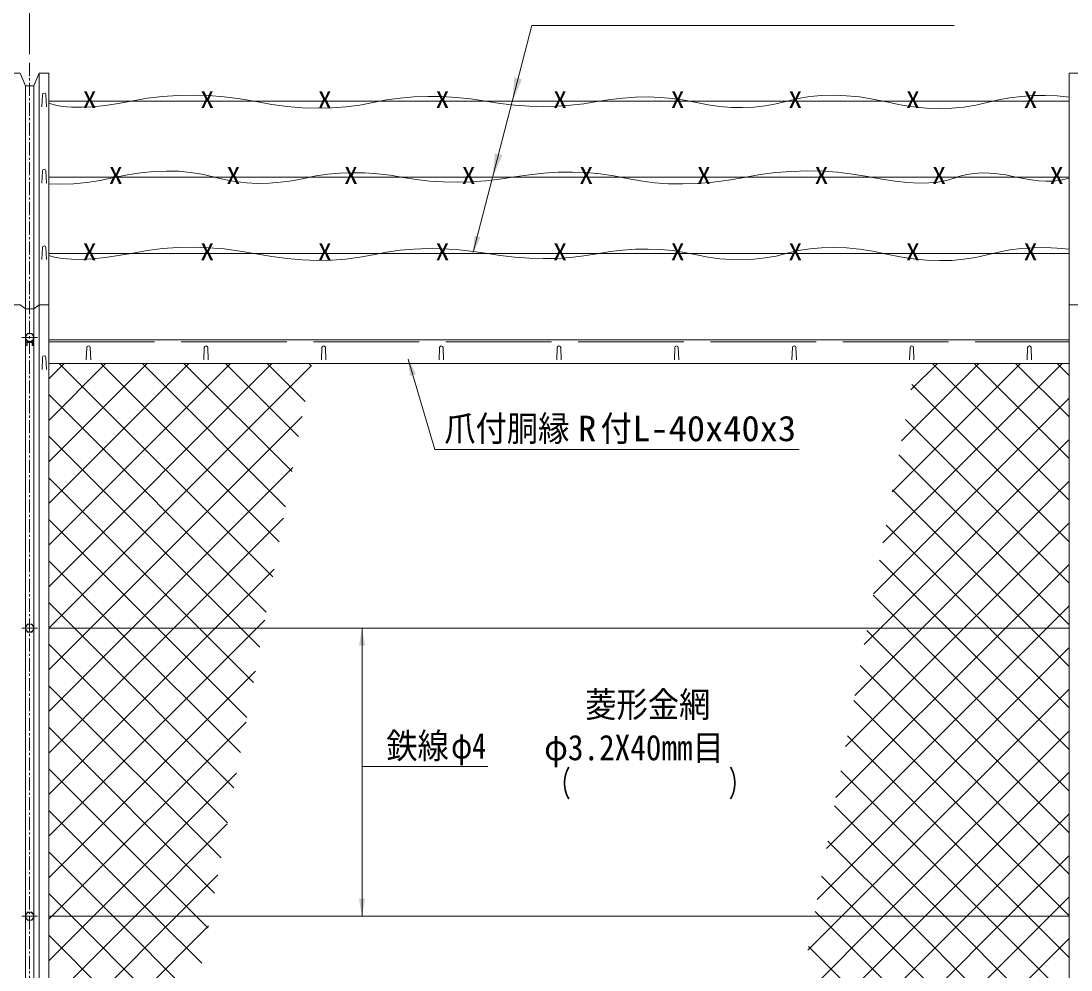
# Model space of a CAD drawing. Units: millimetres, scale not verified. Extents: x -4455 to 4455, y -3150 to 3150.
# Drawn here: x -3322 to -1537, y 65 to 1679 of the extents above; entities that cross this region are included whole.
import ezdxf
from ezdxf.enums import TextEntityAlignment as Align

# ---------------------------------------------------------------- set-up
doc = ezdxf.new("R2010")
doc.units = ezdxf.units.MM
doc.header["$LTSCALE"] = 30
for name, pattern in [('DASHED', [7.5, 6, -1.5]), ('USER1', [2, 1.25, -0.25, 0.25, -0.25]), ('USER4', [1.125, 0.75, -0.125, 0.125, -0.125])]:
    doc.linetypes.add(name, pattern=pattern)
for name, color, linetype, lineweight in [('0-2_6文字', 3, 'Continuous', 9), ('0-4_1部材', 3, 'Continuous', 18), ('0-5_8部品', 7, 'Continuous', 9), ('0-8_中心線', 1, 'USER1', 18), ('0-9_5寸法', 1, 'Continuous', 18), ('0-A_2網', 4, 'Continuous', 18)]:
    doc.layers.add(name, color=color, linetype=linetype, lineweight=lineweight)
doc.styles.add('ＭＳ ゴシック', font='')
doc.styles.get('ＭＳ ゴシック').set_extended_font_data('MS Gothic')

msp = doc.modelspace()

# ---------------------------------------------------------------- linework, layer by layer
at = {"layer": '0-2_6文字', "color": 1, "lineweight": 18}
for p, q in [((-2742.3, 646.57), (-2742.3, 156.57)), ((-2742.3, 411.01), (-2528.28, 411.01))]:
    msp.add_line(p, q, dxfattribs=at)
at = {"layer": '0-2_6文字', "color": 7}
for p, q in [((-2742.3, 577.08), (-2742.3, 644.57)), ((-2742.3, 402.19), (-2742.3, 158.57))]:
    msp.add_line(p, q, dxfattribs=at)
for points in [[(-1735.63, 1671.46), (-2453.4, 1671.46), (-2553.07, 1285.75)], [(-1998.95, 950.54), (-2618.32, 950.54), (-2663.67, 1103.79)]]:
    msp.add_lwpolyline(points, dxfattribs=at)
at = {"layer": '0-2_6文字', "color": 1}
for points in [[(-2470.24, 1579.63), (-2483.15, 1582.96), (-2486.7, 1542.57)], [(-2503.54, 1450.78), (-2516.45, 1454.11), (-2520, 1413.72)]]:
    msp.add_solid(points, dxfattribs=at)
at = {"layer": '0-2_6文字', "color": 7}
for points in [[(-2553.57, 1283.81), (-2551.11, 1314.16), (-2541.02, 1311.55)], [(-2664.24, 1105.7), (-2650.73, 1078.42), (-2660.72, 1075.46)], [(-2742.3, 646.57), (-2737.09, 616.57), (-2747.51, 616.57)], [(-2742.3, 156.57), (-2747.51, 186.57), (-2737.09, 186.57)]]:
    msp.add_solid(points, dxfattribs=at)
at = {"layer": '0-4_1部材'}
for p, q in [((-3291.46, 1590.28), (-3291.46, -618.43)), ((-3314.46, 1568.57), (-3314.46, -618.43)), ((-3300.46, 1568.57), (-3300.46, -618.43)), ((-3286.48, 1533.01), (-3285.73, 1553.51)), ((-3278.98, 1533.01), (-3279.73, 1553.51)), ((-3286.48, 1403.1), (-3285.73, 1423.6)), ((-3278.98, 1403.1), (-3279.73, 1423.6)), ((-3286.48, 1273.2), (-3285.73, 1293.7)), ((-3278.98, 1273.2), (-3279.73, 1293.7)), ((-3211.21, 1103.07), (-3210.46, 1123.57)), ((-3203.71, 1103.07), (-3204.46, 1123.57)), ((-3011.21, 1103.07), (-3010.46, 1123.57)), ((-3003.71, 1103.07), (-3004.46, 1123.57)), ((-2811.21, 1103.07), (-2810.46, 1123.57)), ((-2803.71, 1103.07), (-2804.46, 1123.57)), ((-2611.21, 1103.07), (-2610.46, 1123.57)), ((-2603.71, 1103.07), (-2604.46, 1123.57)), ((-2411.21, 1103.07), (-2410.46, 1123.57)), ((-2403.71, 1103.07), (-2404.46, 1123.57)), ((-2211.21, 1103.07), (-2210.46, 1123.57)), ((-2203.71, 1103.07), (-2204.46, 1123.57)), ((-2011.21, 1103.07), (-2010.46, 1123.57)), ((-2003.71, 1103.07), (-2004.46, 1123.57)), ((-1811.21, 1103.07), (-1810.46, 1123.57)), ((-1803.71, 1103.07), (-1804.46, 1123.57)), ((-1611.21, 1103.07), (-1610.46, 1123.57)), ((-1603.71, 1103.07), (-1604.46, 1123.57))]:
    msp.add_line(p, q, dxfattribs=at)
at = {"layer": '0-4_1部材', "color": 7, "lineweight": 9}
for p, q in [((-3291.46, 1590.28), (-3274.96, 1590.28)), ((-3274.96, 1590.28), (-3274.96, -618.43)), ((-1539.96, 1590.28), (-1539.96, -618.43)), ((-3300.46, 1189.33), (-3291.46, 1196.57)), ((-3291.46, 1196.57), (-3274.96, 1196.57)), ((-3314.46, 1189.33), (-3300.46, 1189.33)), ((-3274.96, 1136.57), (-1539.96, 1136.57)), ((-3274.96, 1096.57), (-1539.96, 1096.57)), ((-3274.96, 646.57), (-1539.96, 646.57)), ((-3274.96, 156.57), (-1539.96, 156.57))]:
    msp.add_line(p, q, dxfattribs=at)
at = {"layer": '0-4_1部材', "color": 1}
for p, q in [((-3274.96, 1542.57), (-1539.96, 1542.57)), ((-1560.5, 1551.73), (-1539.96, 1549.78)), ((-3274.96, 1413.72), (-1539.96, 1413.72)), ((-1560.5, 1292.97), (-1539.96, 1291.02)), ((-3274.96, 1283.81), (-1539.96, 1283.81))]:
    msp.add_line(p, q, dxfattribs=at)
at = {"layer": '0-4_1部材', "color": 1, "linetype": 'DASHED'}
msp.add_line((-3274.96, 1133.57), (-1539.96, 1133.57), dxfattribs=at)
at = {"layer": '0-4_1部材', "color": 7, "lineweight": 9}
for points in [[(-3314.46, 1568.78), (-3323.46, 1590.28), (-3339.96, 1590.28)], [(-3314.46, 1568.78), (-3300.46, 1568.78), (-3291.46, 1590.28)], [(-1514.46, 1568.78), (-1523.46, 1590.28), (-1539.96, 1590.28)], [(-3314.46, 1189.33), (-3323.46, 1196.57), (-3339.96, 1196.57)], [(-1514.46, 1189.33), (-1523.46, 1196.57), (-1539.96, 1196.57)]]:
    msp.add_lwpolyline(points, dxfattribs=at)
at = {"layer": '0-4_1部材', "color": 1}
for points in [[(-3274.96, 1539.29), (-3265.72, 1536.45), (-3251.92, 1533.93), (-3236.37, 1532.57), (-3219.06, 1532.38), (-3199.99, 1533.35), (-3179.17, 1535.49), (-3156.6, 1538.8), (-3132.26, 1543.28), (-3106.93, 1547.68), (-3081.35, 1550.78), (-3055.51, 1552.58), (-3029.43, 1553.06), (-3003.1, 1552.24), (-2976.52, 1550.12), (-2949.69, 1546.68), (-2922.62, 1541.94), (-2895.7, 1537.2), (-2869.36, 1533.75), (-2843.6, 1531.61), (-2818.41, 1530.76), (-2793.79, 1531.21), (-2769.75, 1532.95), (-2746.29, 1536), (-2723.4, 1540.35), (-2700.63, 1544.75), (-2677.54, 1547.99), (-2654.13, 1550.05), (-2630.39, 1550.93), (-2606.33, 1550.64), (-2581.94, 1549.18), (-2557.22, 1546.55), (-2532.18, 1542.74), (-2507.17, 1538.88), (-2482.53, 1536.1), (-2458.26, 1534.39), (-2434.37, 1533.75), (-2410.86, 1534.19), (-2387.72, 1535.7), (-2364.95, 1538.29)], [(-2364.95, 1538.29), (-2342.56, 1541.94), (-2320.5, 1545.59), (-2298.71, 1548.14), (-2277.2, 1549.58), (-2255.96, 1549.93), (-2234.99, 1549.18), (-2214.3, 1547.34), (-2193.89, 1544.39), (-2173.75, 1540.35), (-2153.84, 1536.36), (-2134.1, 1533.6), (-2114.53, 1532.07), (-2095.14, 1531.76), (-2075.93, 1532.67), (-2056.89, 1534.8), (-2038.03, 1538.16), (-2019.34, 1542.74), (-2000.42, 1547.27), (-1980.88, 1550.46), (-1960.72, 1552.31), (-1939.93, 1552.83), (-1918.52, 1552.01), (-1896.48, 1549.86), (-1873.81, 1546.37), (-1850.52, 1541.54), (-1827.2, 1536.72), (-1804.42, 1533.23), (-1782.19, 1531.08), (-1760.51, 1530.26), (-1739.39, 1530.78), (-1718.81, 1532.63), (-1698.78, 1535.82), (-1679.31, 1540.35), (-1660.01, 1544.99), (-1640.5, 1548.53), (-1620.8, 1550.98), (-1600.9, 1552.33), (-1580.8, 1552.58), (-1560.5, 1551.73)], [(-3118.45, 1421.01), (-3141.12, 1417.52), (-3164.41, 1412.69), (-3187.73, 1407.87), (-3210.51, 1404.38), (-3232.74, 1402.22), (-3254.41, 1401.41), (-3274.96, 1401.91)], [(-2268.64, 1407.15), (-2291.53, 1411.49), (-2314.29, 1415.9), (-2337.38, 1419.13), (-2360.8, 1421.19), (-2384.54, 1422.08), (-2408.6, 1421.79), (-2432.99, 1420.33), (-2457.71, 1417.7), (-2482.75, 1413.89), (-2507.76, 1410.03), (-2532.4, 1407.25), (-2556.67, 1405.54), (-2580.55, 1404.9), (-2604.07, 1405.34), (-2627.21, 1406.85), (-2649.97, 1409.43), (-2672.36, 1413.09), (-2694.43, 1416.74), (-2716.22, 1419.28), (-2737.73, 1420.73), (-2758.97, 1421.08), (-2779.93, 1420.33), (-2800.62, 1418.48), (-2821.04, 1415.54), (-2841.18, 1411.49), (-2861.09, 1407.51), (-2880.83, 1404.75), (-2900.39, 1403.22), (-2919.78, 1402.9), (-2939, 1403.82), (-2958.04, 1405.95), (-2976.9, 1409.31), (-2995.59, 1413.89), (-3014.5, 1418.42), (-3034.04, 1421.6), (-3054.21, 1423.46), (-3075, 1423.98), (-3096.41, 1423.16), (-3118.45, 1421.01)], [(-1539.96, 1411.97), (-1548.73, 1409.4), (-1558.12, 1407.7), (-1568.38, 1406.81), (-1579.5, 1406.71), (-1591.47, 1407.42), (-1604.31, 1408.93), (-1618.01, 1411.24), (-1632.56, 1414.35), (-1647.31, 1417.37), (-1661.58, 1419.43), (-1675.37, 1420.5), (-1688.69, 1420.61), (-1701.52, 1419.74), (-1713.88, 1417.9), (-1725.76, 1415.08), (-1737.17, 1411.29), (-1749.21, 1407.6), (-1763.01, 1405.07), (-1778.56, 1403.72), (-1795.87, 1403.52), (-1814.93, 1404.5), (-1835.75, 1406.64), (-1858.33, 1409.95), (-1882.66, 1414.43), (-1908, 1418.83), (-1933.58, 1421.93), (-1959.41, 1423.72), (-1985.5, 1424.21), (-2011.83, 1423.39), (-2038.41, 1421.26), (-2065.23, 1417.83), (-2092.31, 1413.09), (-2119.23, 1408.35), (-2145.57, 1404.9), (-2171.33, 1402.75), (-2196.52, 1401.91), (-2221.14, 1402.35), (-2245.18, 1404.1), (-2268.64, 1407.15)], [(-3274.96, 1280.53), (-3265.72, 1277.7), (-3251.92, 1275.17), (-3236.37, 1273.81), (-3219.06, 1273.62), (-3199.99, 1274.6), (-3179.17, 1276.74), (-3156.6, 1280.05), (-3132.26, 1284.52), (-3106.93, 1288.93), (-3081.35, 1292.03), (-3055.51, 1293.82), (-3029.43, 1294.31), (-3003.1, 1293.49), (-2976.52, 1291.36), (-2949.69, 1287.93), (-2922.62, 1283.19), (-2895.7, 1278.44), (-2869.36, 1275), (-2843.6, 1272.85), (-2818.41, 1272), (-2793.79, 1272.45), (-2769.75, 1274.2), (-2746.29, 1277.24), (-2723.4, 1281.59), (-2700.63, 1286), (-2677.54, 1289.23), (-2654.13, 1291.29), (-2630.39, 1292.18), (-2606.33, 1291.89), (-2581.94, 1290.43), (-2557.22, 1287.79), (-2532.18, 1283.99), (-2507.17, 1280.13), (-2482.53, 1277.34), (-2458.26, 1275.63), (-2434.37, 1275), (-2410.86, 1275.43), (-2387.72, 1276.95), (-2364.95, 1279.53)], [(-2364.95, 1279.53), (-2342.56, 1283.19), (-2320.5, 1286.83), (-2298.71, 1289.38), (-2277.2, 1290.83), (-2255.96, 1291.18), (-2234.99, 1290.43), (-2214.3, 1288.58), (-2193.89, 1285.63), (-2173.75, 1281.59), (-2153.84, 1277.61), (-2134.1, 1274.85), (-2114.53, 1273.31), (-2095.14, 1273), (-2075.93, 1273.91), (-2056.89, 1276.05), (-2038.03, 1279.4), (-2019.34, 1283.99), (-2000.42, 1288.51), (-1980.88, 1291.7), (-1960.72, 1293.55), (-1939.93, 1294.07), (-1918.52, 1293.26), (-1896.48, 1291.1), (-1873.81, 1287.61), (-1850.52, 1282.79), (-1827.2, 1277.96), (-1804.42, 1274.47), (-1782.19, 1272.32), (-1760.51, 1271.5), (-1739.39, 1272.02), (-1718.81, 1273.87), (-1698.78, 1277.06), (-1679.31, 1281.59), (-1660.01, 1286.23), (-1640.5, 1289.78), (-1620.8, 1292.23), (-1600.9, 1293.57), (-1580.8, 1293.82), (-1560.5, 1292.97)]]:
    msp.add_lwpolyline(points, dxfattribs=at)
at = {"layer": '0-4_1部材'}
for centre in [(-3282.73, 1553.51), (-3282.73, 1423.6), (-3282.73, 1293.7), (-3207.46, 1123.57), (-3007.46, 1123.57), (-2807.46, 1123.57), (-2607.46, 1123.57), (-2407.46, 1123.57), (-2207.46, 1123.57), (-2007.46, 1123.57), (-1807.46, 1123.57), (-1607.46, 1123.57)]:
    msp.add_arc(centre, 3, 0, 180, dxfattribs=at)
at = {"layer": '0-5_8部品', "color": 1, "linetype": 'USER1', "lineweight": 18}
for p, q in [((-3320.9, 1141.02), (-3294.01, 1141.02)), ((-3320.9, 646.57), (-3294.01, 646.57)), ((-3320.9, 156.57), (-3294.01, 156.57))]:
    msp.add_line(p, q, dxfattribs=at)
at = {"layer": '0-5_8部品'}
for p, q in [((-3313.71, 1138.26), (-3313.71, 1127.34)), ((-3312.89, 1136.84), (-3313.71, 1136.84)), ((-3311.71, 1132.34), (-3313.71, 1132.34)), ((-3311.71, 1132.57), (-3303.21, 1132.57)), ((-3303.21, 1134.8), (-3303.21, 1127.34)), ((-3303.21, 1132.34), (-3301.21, 1132.34)), ((-3303.21, 1127.34), (-3301.21, 1127.34)), ((-3302.04, 1136.84), (-3301.21, 1136.84)), ((-3301.21, 1138.26), (-3301.21, 1127.34)), ((-3286.44, 1086.41), (-3285.69, 1106.91)), ((-3278.94, 1086.41), (-3279.69, 1106.91))]:
    msp.add_line(p, q, dxfattribs=at)
at = {"layer": '0-5_8部品', "color": 3, "lineweight": 18}
for points in [[(-3299.62, 1141.02), (-3303.54, 1147.81), (-3311.38, 1147.81), (-3315.3, 1141.02), (-3311.38, 1134.23), (-3303.54, 1134.23)], [(-3299.62, 646.57), (-3303.54, 653.36), (-3311.38, 653.36), (-3315.3, 646.57), (-3311.38, 639.78), (-3303.54, 639.78)], [(-3299.62, 156.57), (-3303.54, 149.78), (-3311.38, 149.78), (-3315.3, 156.57), (-3311.38, 163.36), (-3303.54, 163.36)]]:
    msp.add_lwpolyline(points, close=True, dxfattribs=at)
at = {"layer": '0-5_8部品'}
msp.add_lwpolyline([(-3311.71, 1134.8), (-3311.71, 1127.34), (-3313.71, 1127.34)], dxfattribs=at)
at = {"layer": '0-5_8部品', "color": 3, "lineweight": 18}
for centre in [(-3307.46, 1141.02), (-3307.46, 646.57), (-3307.46, 156.57)]:
    msp.add_circle(centre, 6.8, dxfattribs=at)
at = {"layer": '0-5_8部品'}
msp.add_arc((-3282.69, 1106.91), 3, 0, 180, dxfattribs=at)
at = {"layer": '0-8_中心線', "linetype": 'USER4'}
msp.add_line((-3307.46, 1607.9), (-3307.46, -660.67), dxfattribs=at)
at = {"layer": '0-9_5寸法'}
msp.add_line((-3307.46, 1622.9), (-3307.46, 1957.45), dxfattribs=at)
at = {"layer": '0-A_2網'}
for p, q in [((-3274.96, 1070.53), (-3248.93, 1096.57)), ((-3274.96, 999.82), (-3178.22, 1096.57)), ((-3274.96, 929.11), (-3107.51, 1096.57)), ((-3274.96, 858.4), (-3036.8, 1096.57)), ((-3274.96, 787.69), (-2966.09, 1096.57)), ((-3274.96, 716.98), (-2895.38, 1096.57)), ((-2894.16, 733.52), (-3257.21, 1096.57)), ((-2883.18, 793.25), (-3186.5, 1096.57)), ((-2872.2, 852.98), (-3115.79, 1096.57)), ((-2861.22, 912.71), (-3045.08, 1096.57)), ((-2850.24, 972.43), (-2974.37, 1096.57)), ((-2839.25, 1032.16), (-2903.66, 1096.57)), ((-2828.27, 1091.89), (-2832.95, 1096.57)), ((-1856.71, 791.73), (-1551.87, 1096.57)), ((-1840.78, 878.37), (-1622.58, 1096.57)), ((-1824.85, 965.01), (-1693.29, 1096.57)), ((-1808.92, 1051.65), (-1764, 1096.57)), ((-1539.96, 864.24), (-1772.29, 1096.57)), ((-1539.96, 934.95), (-1701.58, 1096.57)), ((-1539.96, 1005.67), (-1630.87, 1096.57)), ((-1539.96, 1076.38), (-1560.16, 1096.57)), ((-1539.96, 793.53), (-1807.24, 1060.81)), ((-2905.14, 673.79), (-3274.96, 1043.61)), ((-1872.63, 705.1), (-1539.96, 1037.77)), ((-1539.96, 722.82), (-1818.22, 1001.08)), ((-1860.45, 646.57), (-1539.96, 967.06)), ((-1539.96, 652.11), (-1829.2, 941.35)), ((-3133.24, 646.57), (-2859.89, 919.92)), ((-3019.34, 646.57), (-3274.96, 902.19)), ((-1789.74, 646.57), (-1539.96, 896.34)), ((-1605.13, 646.57), (-1840.18, 881.62)), ((-3090.05, 646.57), (-3274.96, 831.48)), ((-3062.53, 646.57), (-2875.82, 833.28)), ((-1675.84, 646.57), (-1851.16, 821.89)), ((-1719.03, 646.57), (-1539.96, 825.63)), ((-3160.76, 646.57), (-3274.96, 760.77)), ((-1746.55, 646.57), (-1862.14, 762.16)), ((-1648.32, 646.57), (-1539.96, 754.92)), ((-2991.82, 646.57), (-2891.75, 746.64)), ((-1817.26, 646.57), (-1873.12, 702.43)), ((-1577.61, 646.57), (-1539.96, 684.21)), ((-3274.96, 504.85), (-3133.24, 646.57)), ((-3274.96, 434.14), (-3062.53, 646.57)), ((-3274.96, 363.43), (-2991.82, 646.57)), ((-3274.96, 292.72), (-2921.11, 646.57)), ((-2949.06, 434.87), (-3160.76, 646.57)), ((-2938.08, 494.6), (-3090.05, 646.57)), ((-2927.1, 554.33), (-3019.34, 646.57)), ((-2921.11, 646.57), (-2907.67, 660)), ((-1952.27, 271.9), (-1577.61, 646.57)), ((-1936.35, 358.54), (-1648.32, 646.57)), ((-1920.42, 445.18), (-1719.03, 646.57)), ((-1904.49, 531.82), (-1789.74, 646.57)), ((-1888.56, 618.46), (-1860.45, 646.57)), ((-1539.96, 369.27), (-1817.26, 646.57)), ((-1539.96, 439.98), (-1746.55, 646.57)), ((-1539.96, 510.69), (-1675.84, 646.57)), ((-1539.96, 581.4), (-1605.13, 646.57)), ((-1539.96, 298.56), (-1884.11, 642.7)), ((-2971.03, 315.41), (-3274.96, 619.35)), ((-1968.2, 185.26), (-1539.96, 613.5)), ((-3274.96, 222), (-2923.6, 573.37)), ((-1539.96, 227.85), (-1895.09, 582.97)), ((-2982.01, 255.68), (-3274.96, 548.63)), ((-1926.19, 156.57), (-1539.96, 542.79)), ((-1539.96, 157.14), (-1906.07, 523.24)), ((-3269.69, 156.57), (-2939.53, 486.73)), ((-2992.99, 195.95), (-3274.96, 477.92)), ((-1855.48, 156.57), (-1539.96, 472.08)), ((-1610.1, 156.57), (-1917.05, 463.51)), ((-3024.32, 156.57), (-3274.96, 407.21)), ((-3198.98, 156.57), (-2955.46, 400.09)), ((-1680.82, 156.57), (-1928.03, 403.78)), ((-1784.77, 156.57), (-1539.96, 401.37)), ((-1751.53, 156.57), (-1939.01, 344.05)), ((-3095.03, 156.57), (-3274.96, 336.5)), ((-1714.05, 156.57), (-1539.96, 330.66)), ((-3128.27, 156.57), (-2971.39, 313.45)), ((-1822.24, 156.57), (-1949.99, 284.32)), ((-3165.74, 156.57), (-3274.96, 265.79)), ((-1643.34, 156.57), (-1539.96, 259.95)), ((-3057.56, 156.57), (-2987.32, 226.81)), ((-3236.45, 156.57), (-3274.96, 195.08)), ((-3274.96, 151.29), (-3269.69, 156.57)), ((-3274.96, 80.58), (-3198.98, 156.57)), ((-3274.96, 9.87), (-3128.27, 156.57)), ((-3274.96, -60.84), (-3057.56, 156.57)), ((-3036.91, -42.97), (-3236.45, 156.57)), ((-3025.93, 16.76), (-3165.74, 156.57)), ((-3014.95, 76.49), (-3095.03, 156.57)), ((-3003.97, 136.22), (-3024.32, 156.57)), ((-2047.84, -247.93), (-1643.34, 156.57)), ((-2031.92, -161.29), (-1714.05, 156.57)), ((-2015.99, -74.65), (-1784.77, 156.57)), ((-2000.06, 11.98), (-1855.48, 156.57)), ((-1984.13, 98.62), (-1926.19, 156.57)), ((-1539.96, -125.71), (-1822.24, 156.57)), ((-1539.96, -54.99), (-1751.53, 156.57)), ((-1539.96, 15.72), (-1680.82, 156.57)), ((-1539.96, 86.43), (-1610.1, 156.57)), ((-3274.96, -131.55), (-3003.24, 140.17)), ((-3047.89, -102.7), (-3274.96, 124.37)), ((-1951.92, -293.43), (-1539.96, 118.53)), ((-1584.37, -293.43), (-1982.93, 105.13))]:
    msp.add_line(p, q, dxfattribs=at)
for points in [[(-3274.96, 646.27), (-3274.66, 646.57), (-2828.03, 1093.2)], [(-3274.96, 575.56), (-3203.95, 646.57), (-2843.96, 1006.56)], [(-2916.12, 614.06), (-2948.63, 646.57), (-3274.96, 972.9)], [(-2960.05, 375.14), (-3231.48, 646.57), (-3274.96, 690.06)], [(-1539.96, -196.42), (-1892.95, 156.57), (-1960.97, 224.59)], [(-2022.63, -293.43), (-1572.63, 156.57), (-1539.96, 189.24)], [(-1539.96, -267.13), (-1963.66, 156.57), (-1971.95, 164.86)]]:
    msp.add_lwpolyline(points, dxfattribs=at)

# ---------------------------------------------------------------- texts
at = {"layer": '0-2_6文字', "style": 'ＭＳ ゴシック'}
for s, height, width, p in [('爪付胴縁  付', 43.33, 0.9, (-2602.38, 951.46)), ('R', 43.33, 1.05, (-2374.96, 951.46)), ('L-40x40x3', 43.33, 1.05, (-2282.76, 951.46)), ('菱形金網', 43.33, 0.9, (-2362.7, 481.99)), ('鉄線', 43.33, 0.9, (-2701.1, 411.79)), ('φ4', 43.33, 0.8, (-2590.77, 411.79)), ('φ3.2X40mm目', 43.3, 0.9, (-2432.52, 408.8)), ('（\u3000\u3000\u3000 \u3000 \u3000\u3000）', 43.33, 0.65, (-2425.98, 347.65))]:
    msp.add_text(s, height=height, dxfattribs=dict(at, width=width)).set_placement(p, align=Align.BOTTOM_LEFT)
at = {"layer": '0-4_1部材', "color": 1, "style": 'ＭＳ ゴシック', "width": 1.2}
for p in [(-3217.29, 1522.29), (-3017.29, 1522.29), (-2817.29, 1522.29), (-2617.29, 1522.29), (-2417.29, 1522.29), (-2217.29, 1522.29), (-2017.29, 1522.29), (-1817.29, 1522.29), (-1617.29, 1522.29), (-3172.77, 1393.44), (-2972.77, 1393.44), (-2772.77, 1393.44), (-2572.77, 1393.44), (-2372.77, 1393.44), (-2172.77, 1393.44), (-1972.77, 1393.44), (-1772.77, 1393.44), (-1572.77, 1393.44), (-3217.29, 1263.54), (-3017.29, 1263.54), (-2817.29, 1263.54), (-2617.29, 1263.54), (-2417.29, 1263.54), (-2217.29, 1263.54), (-2017.29, 1263.54), (-1817.29, 1263.54), (-1617.29, 1263.54)]:
    msp.add_text('X', height=28.81, dxfattribs=at).set_placement(p, align=Align.BOTTOM_LEFT)

doc.saveas('drawing.dxf')
